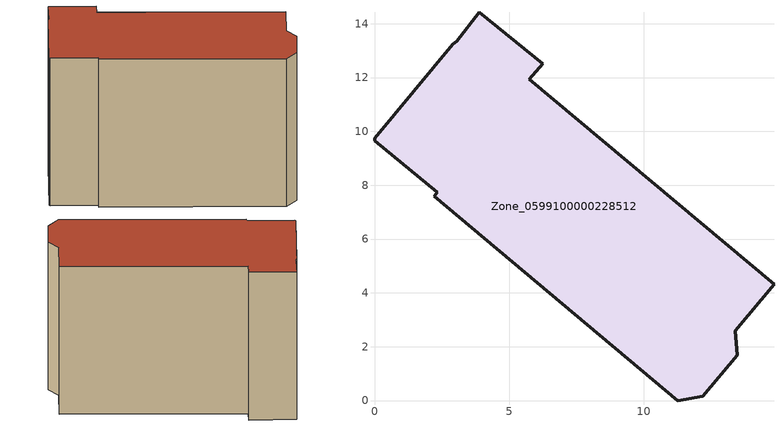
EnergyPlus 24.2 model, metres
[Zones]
Zone_0599100000228512
 floor ground (C_G): 2.22,7.59 2.33,7.74 0,9.65 0,9.74 2.91,13.24 3.06,13.34 3.9,14.42 6.24,12.52 5.75,11.94 14.84,4.32 13.4,2.6 13.48,1.68 12.19,0.16 11.26,0 z0
 wall outside (C_F): 6.24,12.52 3.9,14.42 3.06,13.34 2.91,13.24 0,9.74 0,9.65 2.33,7.74 2.22,7.59 11.26,0 12.19,0.16 13.48,1.68 13.4,2.6 14.84,4.32 5.75,11.94 6.24,12.52 z0:10.87
 roof outside (C_R): 13.4,2.6 14.84,4.32 5.75,11.94 6.24,12.52 3.9,14.42 3.06,13.34 2.91,13.24 0,9.74 0,9.65 2.33,7.74 2.22,7.59 11.26,0 12.19,0.16 13.48,1.68 z10.87
[BUILDING]
Pand.0599100000228512: North Axis=0; Terrain=City; Loads Convergence Tolerance Value=0.04; Temperature Convergence Tolerance Value=0.4; Solar Distribution=FullExterior; Maximum Number of Warmup Days=25; Minimum Number of Warmup Days=1
[Site:Location]
Rotterdam.The.Hague.AP_ZH_NLD Design_Conditions: Latitude=51.96; Longitude=4.45; Time Zone=1; Elevation=-4.5
[SITE:GROUNDTEMPERATURE:BUILDINGSURFACE]
18, 18, 18, 18, 18, 18, 18, 18, 18, 18, 18, 18
[MATERIAL] Thermal Absorptance=0.9; Solar Absorptance=0.7; Visible Absorptance=0.7
Name | Roughness | Thickness | Conductivity | Density | Specific Heat
G.TI.1946 | MediumSmooth | 0.15 | 1 | 540 | 1210
F.TI.1946 | Rough | 0.3 | 0.857143 | 1920 | 840
R.TI.1946 | MediumRough | 0.2 | 0.1 | 1500 | 1000
[CONSTRUCTION]
C_G: G.TI.1946
C_F: F.TI.1946
C_R: R.TI.1946
[ZONE]
Zone_0599100000228512: Type=1; Multiplier=1; Ceiling Height=Autocalculate; Volume=Autocalculate; Floor Area=autocalculate; Part of Total Floor Area=Yes
[ZONEINFILTRATION:DESIGNFLOWRATE]
Infil_Zone_0599100000228512: Zone or ZoneList or Space or SpaceList=Zone_0599100000228512; Schedule=AlwaysOn; Design Flow Rate Calculation Method=Flow/Area; Flow Rate per Floor Area=0.003; Constant Term Coefficient=1; Temperature Term Coefficient=0; Velocity Term Coefficient=0; Velocity Squared Term Coefficient=0
[HVACTEMPLATE:ZONE:IDEALLOADSAIRSYSTEM]
Zone_0599100000228512: Maximum Heating Supply Air Temperature=50; Minimum Cooling Supply Air Temperature=13; Maximum Heating Supply Air Humidity Ratio=0.0156; Minimum Cooling Supply Air Humidity Ratio=0.0077; Heating Limit=NoLimit; Cooling Limit=NoLimit; Dehumidification Control Type=ConstantSensibleHeatRatio; Cooling Sensible Heat Ratio=0.7; Dehumidification Setpoint=60; Humidification Control Type=None; Humidification Setpoint=30; Outdoor Air Method=None; Outdoor Air Flow Rate per Person=0.00944; Outdoor Air Flow Rate per Zone Floor Area=0; Outdoor Air Flow Rate per Zone=0; Demand Controlled Ventilation Type=None; Outdoor Air Economizer Type=NoEconomizer; Heat Recovery Type=None; Sensible Heat Recovery Effectiveness=0.7; Latent Heat Recovery Effectiveness=0.65
[ZONECONTROL:THERMOSTAT]
ThermostatControl_Zone_0599100000228512: Zone or ZoneList=Zone_0599100000228512; Control Type Schedule=DualSetpointControlType; Control 1=Thermostat_Zone_0599100000228512; Temperature Difference Between Cutout And Setpoint=0
[THERMOSTATSETPOINT:DUALSETPOINT]
Thermostat_Zone_0599100000228512: Heating Setpoint Temperature Schedule=HeatingSetpoint_Zone_0599100000228512; Cooling Setpoint Temperature Schedule=CoolingSetpoint_Zone_0599100000228512
[SCHEDULE:COMPACT]
HeatingSetpoint_Zone_0599100000228512: Through: 12/31, For: AllDays, Until: 24:00, 21
CoolingSetpoint_Zone_0599100000228512: Through: 12/31, For: AllDays, Until: 24:00, 24
DualSetpointControlType: Through: 12/31, For: AllDays, Until: 24:00, 4
AlwaysOn: Through: 12/31, For: AllDays, Until: 24:00, 1
